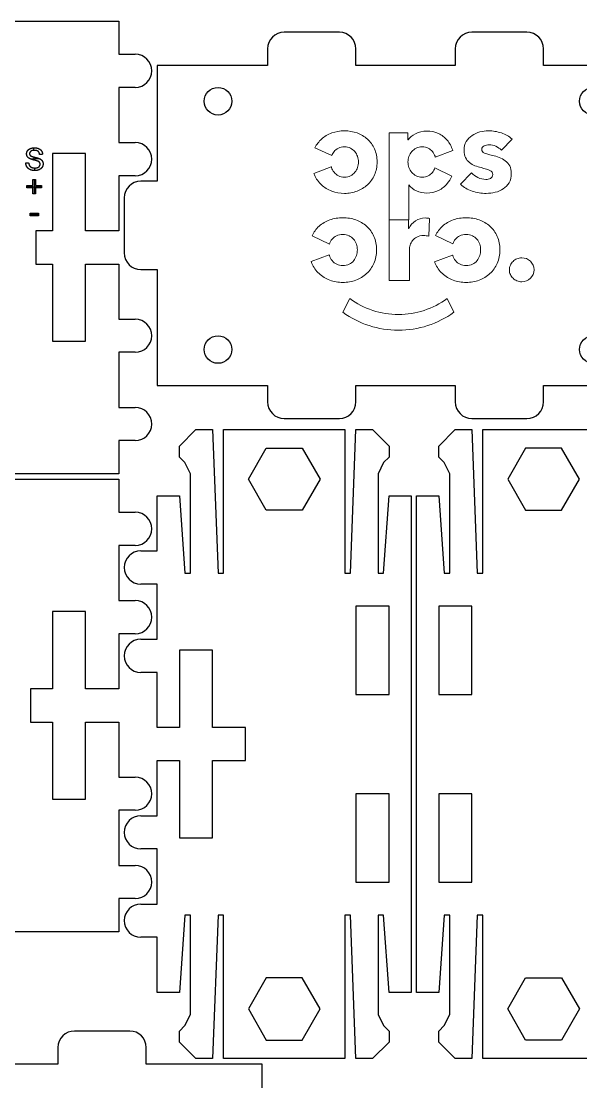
# Model space of a CAD drawing. Header units: millimetres. Extents: x 0 to 371, y 0 to 263.
# Drawn here: x 180.7 to 231.4, y 62.4 to 158.5 of the extents above; entities that cross this region are included whole.
import ezdxf

# ---------------------------------------------------------------- set-up
doc = ezdxf.new("R2010")
doc.units = ezdxf.units.MM
doc.header["$MEASUREMENT"] = 0
doc.layers.add('cut', color=1, linetype='Continuous', true_color=0xff0000)
doc.layers.add('etch', color=5, linetype='Continuous', true_color=0x0000ff)

msp = doc.modelspace()

# ---------------------------------------------------------------- linework, layer by layer
at = {"layer": 'cut'}
for p, q in [((116.5, 158.5), (189.5, 158.5)), ((189.5, 158.5), (189.5, 155.5)), ((209.5, 157.5), (204.5, 157.5)), ((226.5, 157.5), (221.5, 157.5)), ((203, 156), (203, 154.5)), ((211, 154.5), (211, 156)), ((220, 156), (220, 154.5)), ((228, 154.5), (228, 156)), ((189.5, 155.5), (191, 155.5)), ((203, 154.5), (193, 154.5)), ((220, 154.5), (211, 154.5)), ((238, 154.5), (228, 154.5)), ((191, 152.5), (189.5, 152.5)), ((189.5, 152.5), (189.5, 147.5)), ((189.5, 147.5), (191, 147.5)), ((186.5, 146.5), (183.5, 146.5)), ((183.5, 146.5), (183.5, 139.5)), ((186.5, 139.5), (186.5, 146.5)), ((191, 144.5), (189.5, 144.5)), ((189.5, 144.5), (189.5, 139.5)), ((193, 144), (191.5, 144)), ((190, 142.5), (190, 137.5)), ((183.5, 139.5), (182, 139.5)), ((182, 139.5), (182, 136.5)), ((189.5, 139.5), (186.5, 139.5)), ((182, 136.5), (183.5, 136.5)), ((183.5, 136.5), (183.5, 129.5)), ((186.5, 129.5), (186.5, 136.5)), ((186.5, 136.5), (189.5, 136.5)), ((189.5, 136.5), (189.5, 131.5)), ((191.5, 136), (193, 136)), ((193, 136), (193, 125.5)), ((189.5, 131.5), (191, 131.5)), ((183.5, 129.5), (186.5, 129.5)), ((191, 128.5), (189.5, 128.5)), ((189.5, 128.5), (189.5, 123.5)), ((193, 125.5), (203, 125.5)), ((203, 125.5), (203, 124)), ((211, 124), (211, 125.5)), ((211, 125.5), (220, 125.5)), ((220, 125.5), (220, 124)), ((228, 124), (228, 125.5)), ((228, 125.5), (238, 125.5)), ((189.5, 123.5), (191, 123.5)), ((204.5, 122.5), (209.5, 122.5)), ((221.5, 122.5), (226.5, 122.5)), ((195.002, 120), (196.502, 121.5)), ((196.502, 121.5), (198.002, 121.5)), ((198.002, 121.5), (198.502, 108.5)), ((199.002, 108.5), (199.002, 121.5)), ((199.002, 121.5), (210.002, 121.5)), ((210.002, 121.5), (210.002, 108.5)), ((210.502, 108.5), (211.002, 121.5)), ((211.002, 121.5), (212.502, 121.5)), ((212.502, 121.5), (214.002, 120)), ((218.498, 120), (219.998, 121.5)), ((219.998, 121.5), (221.498, 121.5)), ((221.498, 121.5), (221.998, 108.5)), ((222.498, 108.5), (222.498, 121.5)), ((222.498, 121.5), (233.498, 121.5)), ((191, 120.5), (189.5, 120.5)), ((189.5, 120.5), (189.5, 117.5)), ((195.002, 119), (195.002, 120)), ((201.25, 117), (202.875, 119.815)), ((202.875, 119.815), (206.125, 119.815)), ((206.125, 119.815), (207.75, 117)), ((214.002, 120), (214.002, 119)), ((218.498, 119), (218.498, 120)), ((226.375, 119.815), (224.75, 117)), ((229.625, 119.815), (226.375, 119.815)), ((231.25, 117), (229.625, 119.815)), ((195.502, 118.5), (195.002, 119)), ((196.002, 117.5), (195.502, 118.5)), ((213.502, 118.5), (213.002, 117.5)), ((214.002, 119), (213.502, 118.5)), ((218.998, 118.5), (218.498, 119)), ((219.498, 117.5), (218.998, 118.5)), ((189.5, 117.5), (116.5, 117.5)), ((196.002, 108.5), (196.002, 117.5)), ((213.002, 117.5), (213.002, 108.5)), ((219.498, 108.5), (219.498, 117.5)), ((116.5, 117), (189.5, 117)), ((189.5, 117), (189.5, 114)), ((202.875, 114.185), (201.25, 117)), ((207.75, 117), (206.125, 114.185)), ((224.75, 117), (226.375, 114.185)), ((229.625, 114.185), (231.25, 117)), ((193, 110.5), (193, 115.5)), ((193, 115.5), (195.002, 115.5)), ((195.002, 115.5), (195.502, 108.5)), ((213.502, 108.5), (214.002, 115.5)), ((214.002, 115.5), (216, 115.5)), ((216, 115.5), (216, 70.5)), ((216.5, 70.5), (216.5, 115.5)), ((216.5, 115.5), (218.498, 115.5)), ((218.498, 115.5), (218.998, 108.5)), ((189.5, 114), (191, 114)), ((206.125, 114.185), (202.875, 114.185)), ((226.375, 114.185), (229.625, 114.185)), ((191, 111), (189.5, 111)), ((189.5, 111), (189.5, 106)), ((191.5, 110.5), (193, 110.5)), ((195.502, 108.5), (196.002, 108.5)), ((198.502, 108.5), (199.002, 108.5)), ((210.002, 108.5), (210.502, 108.5)), ((213.002, 108.5), (213.502, 108.5)), ((218.998, 108.5), (219.498, 108.5)), ((221.998, 108.5), (222.498, 108.5)), ((193, 107.5), (191.5, 107.5)), ((193, 102.5), (193, 107.5)), ((189.5, 106), (191, 106)), ((186.5, 105), (183.5, 105)), ((183.5, 105), (183.5, 98)), ((186.5, 98), (186.5, 105)), ((211, 105.5), (211, 97.5)), ((214, 105.5), (211, 105.5)), ((214, 97.5), (214, 105.5)), ((221.5, 105.5), (218.5, 105.5)), ((218.5, 105.5), (218.5, 97.5)), ((221.5, 97.5), (221.5, 105.5)), ((191, 103), (189.5, 103)), ((189.5, 103), (189.5, 98)), ((191.5, 102.5), (193, 102.5)), ((198, 101.5), (195, 101.5)), ((195, 101.5), (195, 94.5)), ((198, 94.5), (198, 101.5)), ((193, 99.5), (191.5, 99.5)), ((193, 94.5), (193, 99.5)), ((183.5, 98), (181.5, 98)), ((181.5, 98), (181.5, 95)), ((189.5, 98), (186.5, 98)), ((211, 97.5), (214, 97.5)), ((218.5, 97.5), (221.5, 97.5)), ((181.5, 95), (183.5, 95)), ((183.5, 95), (183.5, 88)), ((186.5, 88), (186.5, 95)), ((186.5, 95), (189.5, 95)), ((189.5, 95), (189.5, 90)), ((195, 94.5), (193, 94.5)), ((201, 94.5), (198, 94.5)), ((201, 91.5), (201, 94.5)), ((193, 86.5), (193, 91.5)), ((193, 91.5), (195, 91.5)), ((195, 91.5), (195, 84.5)), ((198, 84.5), (198, 91.5)), ((198, 91.5), (201, 91.5)), ((189.5, 90), (191, 90)), ((211, 88.5), (211, 80.5)), ((214, 88.5), (211, 88.5)), ((214, 80.5), (214, 88.5)), ((221.5, 88.5), (218.5, 88.5)), ((218.5, 88.5), (218.5, 80.5)), ((221.5, 80.5), (221.5, 88.5)), ((183.5, 88), (186.5, 88)), ((191, 87), (189.5, 87)), ((189.5, 87), (189.5, 82)), ((191.5, 86.5), (193, 86.5)), ((195, 84.5), (198, 84.5)), ((193, 83.5), (191.5, 83.5)), ((193, 78.5), (193, 83.5)), ((189.5, 82), (191, 82)), ((211, 80.5), (214, 80.5)), ((218.5, 80.5), (221.5, 80.5)), ((191, 79), (189.5, 79)), ((189.5, 79), (189.5, 76)), ((191.5, 78.5), (193, 78.5)), ((195.502, 77.5), (195.002, 70.5)), ((196.002, 77.5), (195.502, 77.5)), ((196.002, 68.5), (196.002, 77.5)), ((198.502, 77.5), (198.002, 64.5)), ((199.002, 77.5), (198.502, 77.5)), ((199.002, 64.5), (199.002, 77.5)), ((210.502, 77.5), (210.002, 77.5)), ((210.002, 77.5), (210.002, 64.5)), ((211.002, 64.5), (210.502, 77.5)), ((213.502, 77.5), (213.002, 77.5)), ((213.002, 77.5), (213.002, 68.5)), ((214.002, 70.5), (213.502, 77.5)), ((218.998, 77.5), (218.498, 70.5)), ((219.498, 77.5), (218.998, 77.5)), ((219.498, 68.5), (219.498, 77.5)), ((221.998, 77.5), (221.498, 64.5)), ((222.498, 77.5), (221.998, 77.5)), ((222.498, 64.5), (222.498, 77.5)), ((189.5, 76), (116.5, 76)), ((193, 75.5), (191.5, 75.5)), ((193, 70.5), (193, 75.5)), ((202.875, 71.815), (201.25, 69)), ((206.125, 71.815), (202.875, 71.815)), ((207.75, 69), (206.125, 71.815)), ((224.75, 69), (226.375, 71.815)), ((226.375, 71.815), (229.625, 71.815)), ((229.625, 71.815), (231.25, 69)), ((195.002, 70.5), (193, 70.5)), ((216, 70.5), (214.002, 70.5)), ((218.498, 70.5), (216.5, 70.5)), ((195.502, 67.5), (196.002, 68.5)), ((201.25, 69), (202.875, 66.185)), ((206.125, 66.185), (207.75, 69)), ((213.002, 68.5), (213.502, 67.5)), ((218.998, 67.5), (219.498, 68.5)), ((226.375, 66.185), (224.75, 69)), ((231.25, 69), (229.625, 66.185)), ((195.002, 67), (195.502, 67.5)), ((213.502, 67.5), (214.002, 67)), ((218.498, 67), (218.998, 67.5)), ((190.5, 67), (185.5, 67)), ((195.002, 66), (195.002, 67)), ((214.002, 67), (214.002, 66)), ((218.498, 66), (218.498, 67)), ((184, 65.5), (184, 64)), ((192, 64), (192, 65.5)), ((196.502, 64.5), (195.002, 66)), ((202.875, 66.185), (206.125, 66.185)), ((214.002, 66), (212.502, 64.5)), ((219.998, 64.5), (218.498, 66)), ((229.625, 66.185), (226.375, 66.185)), ((198.002, 64.5), (196.502, 64.5)), ((210.002, 64.5), (199.002, 64.5)), ((212.502, 64.5), (211.002, 64.5)), ((221.498, 64.5), (219.998, 64.5)), ((233.498, 64.5), (222.498, 64.5)), ((184, 64), (178.75, 64)), ((202, 64), (192, 64)), ((202.5, 64), (202, 64)), ((202.5, 3), (202.5, 64))]:
    msp.add_line(p, q, dxfattribs=at)
at = {"layer": 'cut', "lineweight": 0}
for p, q in [((214.025, 140.509), (214.025, 148.399)), ((214.025, 148.399), (215.693, 148.399)), ((215.693, 148.399), (215.693, 147.747)), ((208.803, 146.317), (207.287, 147.035)), ((215.693, 147.747), (215.725, 147.747)), ((225.145, 147.818), (224.183, 146.824)), ((219.787, 146.777), (218.19, 146.188)), ((207.181, 144.711), (208.769, 145.296)), ((218.154, 145.203), (219.695, 144.473)), ((220.484, 143.723), (221.467, 144.76)), ((215.799, 143.663), (215.778, 143.663)), ((215.778, 143.663), (215.778, 140.509)), ((215.778, 140.509), (214.025, 140.509)), ((214.025, 135.005), (214.025, 140.509)), ((214.025, 140.509), (215.773, 140.509)), ((215.773, 140.509), (215.773, 139.712)), ((217.676, 140.626), (217.599, 139.022)), ((215.773, 139.712), (215.795, 139.712)), ((208.595, 138.297), (207.018, 139.044)), ((219.781, 138.327), (218.208, 139.072)), ((215.839, 137.83), (215.839, 135.005)), ((206.936, 136.713), (208.58, 137.319)), ((218.121, 136.689), (219.763, 137.294)), ((215.839, 135.005), (214.025, 135.005)), ((209.824, 132.124), (210.433, 133.363)), ((219.263, 133.363), (219.872, 132.124))]:
    msp.add_line(p, q, dxfattribs=at)
at = {"layer": 'cut'}
msp.add_lwpolyline([(193, 154.5), (193, 144)], dxfattribs=at)
for centre in [(198.5, 151.25), (232.5, 151.25), (198.5, 128.75), (232.5, 128.75)]:
    msp.add_circle(centre, 1.25, dxfattribs=at)
for centre, start, end in [((204.5, 156), 90, 180), ((209.5, 156), 0, 90), ((221.5, 156), 90, 180), ((226.5, 156), 0, 90), ((191, 154), 0, 90), ((191, 154), 270, 0), ((191, 146), 0, 90), ((191, 146), 270, 0), ((191.5, 142.5), 90, 180), ((191.5, 137.5), 180, 270), ((191, 130), 0, 90), ((191, 130), 270, 0), ((204.5, 124), 180, 270), ((209.5, 124), 270, 0), ((221.5, 124), 180, 270), ((226.5, 124), 270, 0), ((191, 122), 0, 90), ((191, 122), 270, 0), ((191, 112.5), 0, 90), ((191, 112.5), 270, 0), ((191.5, 109), 90, 180), ((191.5, 109), 180, 270), ((191, 104.5), 0, 90), ((191, 104.5), 270, 0), ((191.5, 101), 90, 180), ((191.5, 101), 180, 270), ((191, 88.5), 0, 90), ((191, 88.5), 270, 0), ((191.5, 85), 90, 180), ((191.5, 85), 180, 270), ((191, 80.5), 0, 90), ((191, 80.5), 270, 0), ((191.5, 77), 90, 180), ((191.5, 77), 180, 270), ((185.5, 65.5), 90, 180), ((190.5, 65.5), 0, 90)]:
    msp.add_arc(centre, 1.5, start, end, dxfattribs=at)
at = {"layer": 'cut', "lineweight": 0}
for points in [[(207.874, 147.818), (208.141, 148.06), (208.454, 148.246), (208.814, 148.374)], [(208.814, 148.374), (209.174, 148.502), (209.554, 148.567), (209.953, 148.567)], [(209.953, 148.567), (210.359, 148.567), (210.741, 148.502), (211.097, 148.374)], [(211.097, 148.374), (211.453, 148.246), (211.767, 148.06), (212.038, 147.818)], [(215.725, 147.747), (215.888, 147.961), (216.115, 148.148), (216.403, 148.308)], [(216.403, 148.308), (216.692, 148.469), (217.032, 148.549), (217.424, 148.549)], [(217.424, 148.549), (217.809, 148.549), (218.158, 148.474), (218.472, 148.324)], [(218.472, 148.324), (218.786, 148.174), (219.051, 147.971), (219.269, 147.715)], [(220.997, 147.599), (221.132, 147.823), (221.307, 148.007), (221.521, 148.149)], [(221.521, 148.149), (221.735, 148.292), (221.972, 148.397), (222.232, 148.465)], [(222.232, 148.465), (222.492, 148.533), (222.75, 148.566), (223.007, 148.566)], [(223.007, 148.566), (223.406, 148.566), (223.796, 148.504), (224.177, 148.379)], [(224.177, 148.379), (224.559, 148.255), (224.881, 148.067), (225.145, 147.818)], [(207.287, 147.035), (207.438, 147.339), (207.634, 147.6), (207.874, 147.818)], [(209.953, 147.112), (209.746, 147.112), (209.564, 147.073), (209.408, 146.995)], [(210.498, 146.995), (210.342, 147.073), (210.16, 147.112), (209.953, 147.112)], [(212.038, 147.818), (212.309, 147.576), (212.523, 147.28), (212.679, 146.931)], [(216.998, 147.112), (216.799, 147.112), (216.62, 147.073), (216.464, 146.995)], [(217.544, 146.995), (217.387, 147.073), (217.205, 147.112), (216.998, 147.112)], [(219.269, 147.715), (219.486, 147.458), (219.653, 147.161), (219.771, 146.822)], [(220.794, 146.781), (220.794, 147.102), (220.862, 147.374), (220.997, 147.599)], [(222.617, 147.209), (222.478, 147.145), (222.408, 147.034), (222.408, 146.877)], [(223.071, 147.305), (222.907, 147.305), (222.756, 147.273), (222.617, 147.209)], [(223.68, 147.166), (223.488, 147.258), (223.285, 147.305), (223.071, 147.305)], [(224.183, 146.824), (224.04, 146.959), (223.873, 147.073), (223.68, 147.166)], [(209.018, 146.69), (208.927, 146.581), (208.856, 146.456), (208.803, 146.317)], [(209.408, 146.995), (209.251, 146.916), (209.121, 146.815), (209.018, 146.69)], [(210.894, 146.69), (210.787, 146.815), (210.655, 146.916), (210.498, 146.995)], [(211.14, 146.257), (211.083, 146.421), (211.001, 146.565), (210.894, 146.69)], [(211.225, 145.755), (211.225, 145.926), (211.197, 146.093), (211.14, 146.257)], [(212.679, 146.931), (212.836, 146.581), (212.914, 146.189), (212.914, 145.755)], [(215.806, 146.246), (215.746, 146.082), (215.715, 145.915), (215.715, 145.744)], [(216.063, 146.685), (215.952, 146.557), (215.867, 146.41), (215.806, 146.246)], [(216.464, 146.995), (216.307, 146.916), (216.173, 146.813), (216.063, 146.685)], [(217.934, 146.69), (217.831, 146.815), (217.7, 146.916), (217.544, 146.995)], [(218.169, 146.257), (218.116, 146.421), (218.037, 146.565), (217.934, 146.69)], [(218.19, 146.188), (218.184, 146.211), (218.177, 146.234), (218.169, 146.257)], [(219.771, 146.822), (219.776, 146.807), (219.782, 146.792), (219.787, 146.777)], [(220.933, 146.139), (220.84, 146.318), (220.794, 146.531), (220.794, 146.781)], [(221.291, 145.69), (221.145, 145.812), (221.025, 145.961), (220.933, 146.139)], [(222.408, 146.877), (222.408, 146.728), (222.485, 146.621), (222.638, 146.556)], [(222.638, 146.556), (222.791, 146.492), (223.039, 146.421), (223.381, 146.343)], [(223.381, 146.343), (223.581, 146.3), (223.782, 146.239), (223.985, 146.161)], [(223.985, 146.161), (224.188, 146.082), (224.372, 145.979), (224.536, 145.851)], [(208.769, 145.296), (208.773, 145.282), (208.778, 145.267), (208.782, 145.252)], [(208.782, 145.252), (208.836, 145.088), (208.916, 144.94), (209.023, 144.809)], [(210.905, 144.809), (211.012, 144.94), (211.092, 145.088), (211.145, 145.252)], [(211.145, 145.252), (211.199, 145.416), (211.225, 145.584), (211.225, 145.755)], [(212.914, 145.755), (212.914, 145.32), (212.836, 144.926), (212.679, 144.573)], [(215.715, 145.744), (215.715, 145.573), (215.746, 145.405), (215.806, 145.242)], [(215.806, 145.242), (215.867, 145.077), (215.952, 144.931), (216.063, 144.803)], [(217.934, 144.803), (218.028, 144.92), (218.102, 145.053), (218.154, 145.203)], [(221.788, 145.402), (221.603, 145.473), (221.437, 145.569), (221.291, 145.69)], [(222.344, 145.231), (222.159, 145.273), (221.973, 145.331), (221.788, 145.402)], [(223.146, 144.985), (222.975, 145.063), (222.708, 145.145), (222.344, 145.231)], [(224.536, 145.851), (224.7, 145.723), (224.831, 145.566), (224.931, 145.381)], [(224.931, 145.381), (225.031, 145.195), (225.081, 144.974), (225.081, 144.718)], [(207.238, 144.573), (207.217, 144.619), (207.199, 144.665), (207.181, 144.711)], [(207.874, 143.675), (207.606, 143.921), (207.394, 144.22), (207.238, 144.573)], [(209.023, 144.809), (209.13, 144.676), (209.262, 144.571), (209.418, 144.493)], [(209.418, 144.493), (209.575, 144.415), (209.757, 144.376), (209.964, 144.376)], [(209.964, 144.376), (210.17, 144.376), (210.352, 144.415), (210.509, 144.493)], [(210.509, 144.493), (210.666, 144.571), (210.798, 144.676), (210.905, 144.809)], [(212.679, 144.573), (212.523, 144.22), (212.309, 143.921), (212.038, 143.675)], [(216.063, 144.803), (216.173, 144.675), (216.307, 144.571), (216.464, 144.493)], [(216.464, 144.493), (216.62, 144.415), (216.799, 144.376), (216.998, 144.376)], [(216.998, 144.376), (217.205, 144.376), (217.387, 144.415), (217.544, 144.493)], [(217.544, 144.493), (217.7, 144.571), (217.831, 144.675), (217.934, 144.803)], [(219.695, 144.473), (219.588, 144.219), (219.45, 143.99), (219.279, 143.786)], [(221.467, 144.76), (221.624, 144.589), (221.816, 144.447), (222.045, 144.333)], [(222.045, 144.333), (222.273, 144.219), (222.515, 144.162), (222.772, 144.162)], [(222.772, 144.162), (222.914, 144.162), (223.055, 144.195), (223.194, 144.263)], [(223.402, 144.622), (223.402, 144.785), (223.317, 144.906), (223.146, 144.985)], [(223.194, 144.263), (223.333, 144.331), (223.402, 144.45), (223.402, 144.622)], [(225.081, 144.718), (225.081, 144.383), (225.013, 144.099), (224.878, 143.868)], [(208.814, 143.103), (208.454, 143.239), (208.141, 143.429), (207.874, 143.675)], [(212.038, 143.675), (211.767, 143.429), (211.453, 143.239), (211.097, 143.103)], [(216.484, 143.123), (216.191, 143.255), (215.963, 143.435), (215.799, 143.663)], [(219.279, 143.786), (219.062, 143.526), (218.796, 143.317), (218.483, 143.16)], [(221.526, 143.109), (221.109, 143.248), (220.762, 143.453), (220.484, 143.723)], [(224.349, 143.306), (224.131, 143.164), (223.887, 143.061), (223.616, 142.996)], [(224.878, 143.868), (224.742, 143.636), (224.566, 143.449), (224.349, 143.306)], [(209.953, 142.9), (209.554, 142.9), (209.174, 142.968), (208.814, 143.103)], [(211.097, 143.103), (210.741, 142.968), (210.359, 142.9), (209.953, 142.9)], [(217.414, 142.925), (217.086, 142.925), (216.776, 142.991), (216.484, 143.123)], [(218.483, 143.16), (218.169, 143.004), (217.813, 142.925), (217.414, 142.925)], [(222.804, 142.9), (222.369, 142.9), (221.943, 142.97), (221.526, 143.109)], [(223.616, 142.996), (223.345, 142.932), (223.075, 142.9), (222.804, 142.9)], [(207.657, 139.918), (207.933, 140.169), (208.258, 140.361), (208.63, 140.493)], [(208.63, 140.493), (209.003, 140.626), (209.396, 140.693), (209.809, 140.693)], [(209.809, 140.693), (210.229, 140.693), (210.624, 140.626), (210.993, 140.493)], [(210.993, 140.493), (211.362, 140.361), (211.686, 140.169), (211.966, 139.918)], [(215.795, 139.712), (215.935, 139.995), (216.134, 140.225), (216.393, 140.403)], [(216.393, 140.403), (216.651, 140.581), (216.949, 140.671), (217.289, 140.671)], [(217.289, 140.671), (217.362, 140.671), (217.435, 140.667), (217.505, 140.659)], [(217.505, 140.659), (217.575, 140.652), (217.632, 140.641), (217.676, 140.626)], [(218.833, 139.918), (219.109, 140.169), (219.434, 140.361), (219.806, 140.493)], [(219.806, 140.493), (220.179, 140.626), (220.572, 140.693), (220.985, 140.693)], [(220.985, 140.693), (221.405, 140.693), (221.8, 140.626), (222.169, 140.493)], [(222.169, 140.493), (222.538, 140.361), (222.862, 140.169), (223.143, 139.918)], [(207.018, 139.044), (207.178, 139.386), (207.391, 139.678), (207.657, 139.918)], [(211.966, 139.918), (212.247, 139.667), (212.468, 139.361), (212.631, 139)], [(218.208, 139.072), (218.366, 139.402), (218.575, 139.684), (218.833, 139.918)], [(223.143, 139.918), (223.423, 139.667), (223.644, 139.361), (223.807, 139)], [(208.841, 138.751), (208.733, 138.622), (208.652, 138.472), (208.597, 138.303)], [(209.244, 139.066), (209.082, 138.985), (208.947, 138.88), (208.841, 138.751)], [(209.809, 139.188), (209.595, 139.188), (209.406, 139.147), (209.244, 139.066)], [(210.373, 139.066), (210.211, 139.147), (210.022, 139.188), (209.809, 139.188)], [(210.782, 138.751), (210.672, 138.88), (210.535, 138.985), (210.373, 139.066)], [(211.037, 138.303), (210.978, 138.472), (210.893, 138.622), (210.782, 138.751)], [(212.631, 139), (212.793, 138.638), (212.874, 138.232), (212.874, 137.782)], [(216.121, 138.625), (216.022, 138.499), (215.95, 138.363), (215.906, 138.216)], [(216.52, 138.945), (216.354, 138.856), (216.221, 138.75), (216.121, 138.625)], [(217.134, 139.077), (216.89, 139.077), (216.686, 139.033), (216.52, 138.945)], [(217.361, 139.066), (217.283, 139.073), (217.208, 139.077), (217.134, 139.077)], [(217.599, 139.022), (217.517, 139.044), (217.438, 139.058), (217.361, 139.066)], [(220.017, 138.751), (219.915, 138.628), (219.836, 138.487), (219.781, 138.327)], [(220.42, 139.066), (220.258, 138.985), (220.123, 138.88), (220.017, 138.751)], [(220.985, 139.188), (220.771, 139.188), (220.583, 139.147), (220.42, 139.066)], [(221.549, 139.066), (221.387, 139.147), (221.199, 139.188), (220.985, 139.188)], [(221.959, 138.751), (221.848, 138.88), (221.711, 138.985), (221.549, 139.066)], [(222.213, 138.303), (222.154, 138.472), (222.069, 138.622), (221.959, 138.751)], [(223.807, 139), (223.969, 138.638), (224.05, 138.232), (224.05, 137.782)], [(208.597, 138.303), (208.596, 138.301), (208.596, 138.299), (208.595, 138.297)], [(211.126, 137.782), (211.126, 137.96), (211.096, 138.133), (211.037, 138.303)], [(211.043, 137.262), (211.098, 137.432), (211.126, 137.605), (211.126, 137.782)], [(212.874, 137.782), (212.874, 137.332), (212.793, 136.925), (212.631, 136.56)], [(215.906, 138.216), (215.861, 138.069), (215.839, 137.94), (215.839, 137.83)], [(222.302, 137.782), (222.302, 137.96), (222.272, 138.133), (222.213, 138.303)], [(222.219, 137.262), (222.274, 137.432), (222.302, 137.605), (222.302, 137.782)], [(224.05, 137.782), (224.05, 137.332), (223.969, 136.925), (223.807, 136.56)], [(206.998, 136.56), (206.976, 136.61), (206.955, 136.661), (206.936, 136.713)], [(207.657, 135.63), (207.38, 135.885), (207.16, 136.194), (206.998, 136.56)], [(208.58, 137.319), (208.585, 137.3), (208.591, 137.281), (208.597, 137.262)], [(208.597, 137.262), (208.652, 137.092), (208.735, 136.94), (208.846, 136.803)], [(208.846, 136.803), (208.957, 136.666), (209.093, 136.558), (209.255, 136.477)], [(209.255, 136.477), (209.418, 136.396), (209.606, 136.355), (209.82, 136.355)], [(209.82, 136.355), (210.034, 136.355), (210.222, 136.396), (210.384, 136.477)], [(210.384, 136.477), (210.546, 136.558), (210.683, 136.666), (210.794, 136.803)], [(210.794, 136.803), (210.904, 136.94), (210.987, 137.092), (211.043, 137.262)], [(212.631, 136.56), (212.468, 136.194), (212.247, 135.885), (211.966, 135.63)], [(218.174, 136.56), (218.155, 136.602), (218.137, 136.645), (218.121, 136.689)], [(218.833, 135.63), (218.556, 135.885), (218.336, 136.194), (218.174, 136.56)], [(219.763, 137.294), (219.766, 137.284), (219.77, 137.273), (219.773, 137.262)], [(219.773, 137.262), (219.828, 137.092), (219.911, 136.94), (220.022, 136.803)], [(220.022, 136.803), (220.133, 136.666), (220.269, 136.558), (220.432, 136.477)], [(220.432, 136.477), (220.594, 136.396), (220.782, 136.355), (220.996, 136.355)], [(220.996, 136.355), (221.21, 136.355), (221.398, 136.396), (221.56, 136.477)], [(221.56, 136.477), (221.722, 136.558), (221.859, 136.666), (221.97, 136.803)], [(221.97, 136.803), (222.08, 136.94), (222.163, 137.092), (222.219, 137.262)], [(223.807, 136.56), (223.644, 136.194), (223.423, 135.885), (223.143, 135.63)], [(224.991, 136.388), (225.049, 136.521), (225.13, 136.637), (225.234, 136.737)], [(225.234, 136.737), (225.337, 136.836), (225.457, 136.916), (225.594, 136.975)], [(225.594, 136.975), (225.73, 137.034), (225.876, 137.063), (226.031, 137.063)], [(226.031, 137.063), (226.333, 137.063), (226.593, 136.96), (226.811, 136.753)], [(226.811, 136.753), (227.028, 136.547), (227.137, 136.288), (227.137, 135.979)], [(208.63, 135.038), (208.258, 135.178), (207.933, 135.376), (207.657, 135.63)], [(211.966, 135.63), (211.686, 135.376), (211.362, 135.178), (210.993, 135.038)], [(219.806, 135.038), (219.434, 135.178), (219.109, 135.376), (218.833, 135.63)], [(223.143, 135.63), (222.862, 135.376), (222.538, 135.178), (222.169, 135.038)], [(224.902, 135.968), (224.902, 136.115), (224.931, 136.255), (224.991, 136.388)], [(224.991, 135.542), (224.931, 135.671), (224.902, 135.813), (224.902, 135.968)], [(225.234, 135.204), (225.13, 135.3), (225.049, 135.413), (224.991, 135.542)], [(227.137, 135.979), (227.137, 135.669), (227.028, 135.411), (226.811, 135.204)], [(209.809, 134.828), (209.396, 134.828), (209.003, 134.898), (208.63, 135.038)], [(210.993, 135.038), (210.624, 134.898), (210.229, 134.828), (209.809, 134.828)], [(220.985, 134.828), (220.572, 134.828), (220.179, 134.898), (219.806, 135.038)], [(222.169, 135.038), (221.8, 134.898), (221.405, 134.828), (220.985, 134.828)], [(225.594, 134.977), (225.457, 135.033), (225.337, 135.108), (225.234, 135.204)], [(226.031, 134.894), (225.876, 134.894), (225.73, 134.922), (225.594, 134.977)], [(226.811, 135.204), (226.593, 134.998), (226.333, 134.894), (226.031, 134.894)], [(210.433, 133.363), (211.075, 132.899), (211.77, 132.543), (212.519, 132.296)], [(217.177, 132.296), (217.926, 132.543), (218.621, 132.899), (219.263, 133.363)], [(212.198, 130.918), (211.339, 131.198), (210.548, 131.6), (209.824, 132.124)], [(212.519, 132.296), (213.267, 132.049), (214.044, 131.925), (214.848, 131.925)], [(214.848, 131.925), (215.652, 131.925), (216.428, 132.049), (217.177, 132.296)], [(219.872, 132.124), (219.149, 131.6), (218.358, 131.198), (217.498, 130.918)], [(214.848, 130.498), (213.941, 130.498), (213.057, 130.638), (212.198, 130.918)], [(217.498, 130.918), (216.639, 130.638), (215.756, 130.498), (214.848, 130.498)]]:
    msp.add_open_spline(points, degree=3, dxfattribs=at)
at = {"layer": 'etch'}
for p, q in [((181.816, 146.799), (181.805, 147.028)), ((181.856, 145.911), (181.843, 146.188)), ((182.373, 146.021), (181.592, 145.985)), ((181.899, 144.969), (181.888, 145.198)), ((181.849, 144.152), (181.849, 142.85)), ((181.192, 143.501), (182.506, 143.501)), ((181.474, 140.985), (182.233, 140.985)), ((181.854, 141.099), (181.854, 140.87))]:
    msp.add_line(p, q, dxfattribs=at)
for points, knots in [([(182.338, 146.427), (182.318, 146.611), (182.204, 146.706), (182.09, 146.8), (181.867, 146.8), (181.634, 146.8), (181.528, 146.712), (181.422, 146.624), (181.422, 146.499), (181.422, 146.391), (181.497, 146.321), (181.571, 146.251), (181.883, 146.178), (182.195, 146.105), (182.314, 146.051), (182.486, 145.971), (182.569, 145.848), (182.651, 145.725), (182.651, 145.565), (182.651, 145.406), (182.561, 145.265), (182.471, 145.125), (182.303, 145.047), (182.134, 144.969), (181.924, 144.969), (181.656, 144.969), (181.476, 145.049), (181.295, 145.129), (181.193, 145.291), (181.09, 145.452), (181.085, 145.656)], [20, 20, 20, 21, 21, 22, 22, 23, 23, 24, 24, 25, 25, 26, 26, 27, 27, 28, 28, 29, 29, 30, 30, 31, 31, 32, 32, 33, 33, 34, 34, 35, 35, 35]), ([(181.338, 145.668), (181.355, 145.515), (181.417, 145.417), (181.48, 145.319), (181.611, 145.258), (181.743, 145.198), (181.907, 145.198), (182.053, 145.198), (182.165, 145.244), (182.277, 145.289), (182.331, 145.369), (182.386, 145.449), (182.386, 145.541), (182.386, 145.635), (182.337, 145.704), (182.289, 145.774), (182.168, 145.822), (182.09, 145.853), (181.823, 145.92), (181.557, 145.986), (181.445, 146.045), (181.299, 146.119), (181.228, 146.23), (181.157, 146.341), (181.157, 146.479), (181.157, 146.63), (181.242, 146.762), (181.328, 146.893), (181.492, 146.961), (181.656, 147.029), (181.856, 147.029), (182.077, 147.029), (182.246, 146.958), (182.415, 146.888), (182.505, 146.75), (182.596, 146.613), (182.603, 146.439)], [1, 1, 1, 2, 2, 3, 3, 4, 4, 5, 5, 6, 6, 7, 7, 8, 8, 9, 9, 10, 10, 11, 11, 12, 12, 13, 13, 14, 14, 15, 15, 16, 16, 17, 17, 18, 18, 19, 19, 19])]:
    msp.add_open_spline(points, degree=2, knots=knots, dxfattribs=at)
for points in [[(182.603, 146.439), (182.47, 146.433), (182.338, 146.427)], [(181.085, 145.656), (181.211, 145.662), (181.338, 145.668)], [(181.734, 144.152), (181.849, 144.152), (181.963, 144.152)], [(181.734, 143.609), (181.734, 143.88), (181.734, 144.152)], [(181.963, 144.152), (181.963, 143.88), (181.963, 143.609)], [(181.192, 143.609), (181.463, 143.609), (181.734, 143.609)], [(181.192, 143.392), (181.192, 143.501), (181.192, 143.609)], [(181.734, 143.392), (181.463, 143.392), (181.192, 143.392)], [(181.734, 142.85), (181.734, 143.121), (181.734, 143.392)], [(181.963, 143.609), (182.234, 143.609), (182.506, 143.609)], [(181.963, 143.392), (181.963, 143.121), (181.963, 142.85)], [(182.506, 143.392), (182.234, 143.392), (181.963, 143.392)], [(182.506, 143.609), (182.506, 143.501), (182.506, 143.392)], [(181.963, 142.85), (181.849, 142.85), (181.734, 142.85)], [(181.474, 140.87), (181.474, 140.985), (181.474, 141.099)], [(181.474, 141.099), (181.854, 141.099), (182.233, 141.099)], [(182.233, 140.87), (181.854, 140.87), (181.474, 140.87)], [(182.233, 141.099), (182.233, 140.985), (182.233, 140.87)]]:
    msp.add_open_spline(points, degree=2, dxfattribs=at)

doc.saveas('drawing.dxf')
